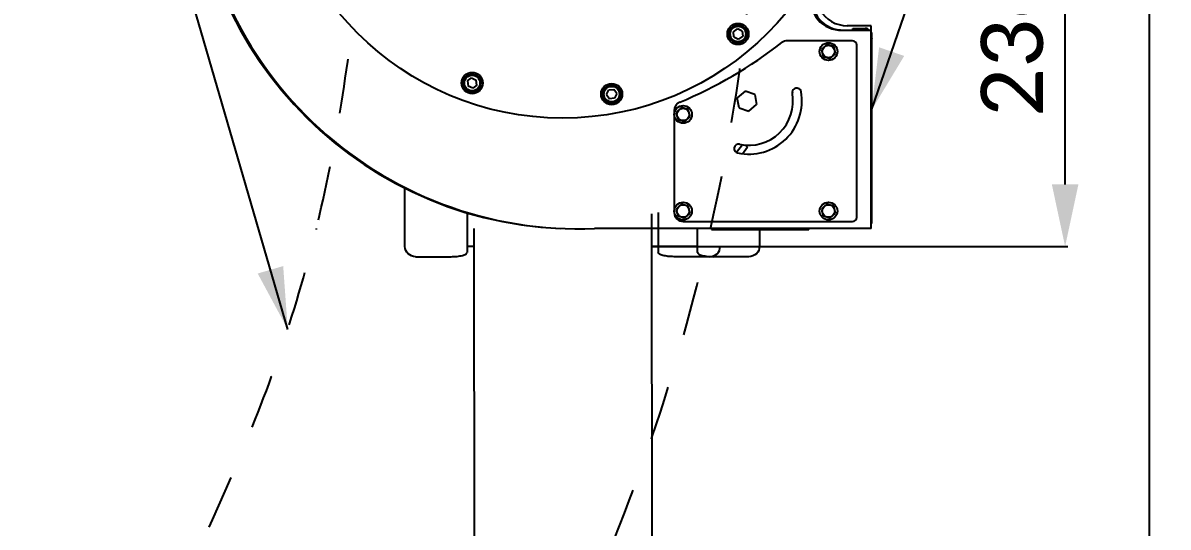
# Model space of a CAD drawing. Header units: millimetres. Extents: x 11802 to 19889, y -472 to 9054.
# Drawn here: x 13409 to 14055, y 7791 to 8075 of the extents above; entities that cross this region are included whole.
import ezdxf

# ---------------------------------------------------------------- set-up
doc = ezdxf.new("R2010")
doc.units = ezdxf.units.MM
doc.header["$LTSCALE"] = 307.34
doc.header["$PDMODE"] = 3
doc.header["$PDSIZE"] = 8
doc.linetypes.add('DASHED', pattern=[0.2, 0.1, -0.1])
doc.layers.get('0').update_dxf_attribs({"linetype": 'CONTINUOUS'})
doc.layers.get('Defpoints').update_dxf_attribs({"linetype": 'CONTINUOUS'})
doc.styles.get("Standard").update_dxf_attribs({"font": 'calibri.ttf'})
doc.dimstyles.new('DIMSTYLE_1', dxfattribs={"dimtxt": 35, "dimasz": 35, "dimexe": 1.5, "dimexo": 1, "dimgap": 0.875, "dimtad": 1, "dimdsep": 46, "dimtxsty": 'Standard', "dimblk": '_FILLED', "dimblk1": '_FILLED', "dimblk2": '_FILLED', "dimcen": 0.09, "dimazin": 2, "dimtp": 0.01, "dimtm": 0.01, "dimtfac": 1, "dimtofl": 0, "dimtmove": 0, "dimatfit": 3, "dimldrblk": '_FILLED', "dimfxl": 1, "dimtolj": 1, "dimarcsym": 0})
doc.dimstyles.new('DIMSTYLE_2', dxfattribs={"dimtxt": 35, "dimasz": 35, "dimexe": 1.5, "dimexo": 1, "dimgap": 0.875, "dimtad": 1, "dimdec": 0, "dimdsep": 46, "dimtxsty": 'Standard', "dimblk": '_FILLED', "dimblk1": '_FILLED', "dimblk2": '_FILLED', "dimcen": 0.09, "dimazin": 2, "dimtp": 0.01, "dimtm": 0.01, "dimtfac": 1, "dimtdec": 0, "dimtofl": 0, "dimtmove": 0, "dimatfit": 3, "dimldrblk": '_FILLED', "dimfxl": 1, "dimtolj": 1, "dimarcsym": 0})
doc.dimstyles.get("Standard").update_dxf_attribs({"dimtxt": 35, "dimasz": 35, "dimexe": 1.5, "dimexo": 1, "dimtad": 1, "dimdsep": 46, "dimtxsty": 'Standard', "dimblk": '_FILLED', "dimblk1": '_FILLED', "dimblk2": '_FILLED', "dimcen": 0.09, "dimazin": 2, "dimtol": 1, "dimtp": 0.01, "dimtm": 0.01, "dimtfac": 1, "dimtofl": 0, "dimtmove": 0, "dimatfit": 3, "dimldrblk": '_FILLED', "dimfxl": 1, "dimtolj": 1, "dimarcsym": 0})

# ---------------------------------------------------------------- blocks, each defined once
blk = doc.blocks.new('_FILLED')
at = {"color": 0, "linetype": 'ByBlock'}
blk.add_solid([(0, 0), (-1, 0.214), (-1, -0.214)], dxfattribs=at)
blk = doc.blocks.new('*D793')
at = {"color": 0, "linetype": 'Continuous', "lineweight": -2}
for p, q in [((13726.26, 8184.82), (13998.23, 8184.82)), ((13996.73, 7983.92), (13996.73, 8149.82)), ((13764.74, 7948.92), (13998.23, 7948.92))]:
    blk.add_line(p, q, dxfattribs=at)
at = {"layer": 'Defpoints', "color": 0}
for p in [(13725.26, 8184.82), (13996.73, 8184.82), (13763.74, 7948.92)]:
    blk.add_point(p, dxfattribs=at)
at = {"color": 0, "linetype": 'ByBlock', "lineweight": -2, "xscale": 35, "yscale": 35, "zscale": 35}
for p, rotation in [((13996.73, 8184.82), 90), ((13996.73, 7948.92), 270)]:
    blk.add_blockref('_FILLED', p, dxfattribs=dict(at, rotation=rotation))
at = {"color": 0, "insert": (13949.19, 8063.42), "char_height": 35, "attachment_point": 2, "rotation": 90, "line_spacing_factor": 0.9}
blk.add_mtext('\\A1;\\A1;236', dxfattribs=at)
blk = doc.blocks.new('*D794')
at = {"color": 0, "linetype": 'Continuous', "lineweight": -2}
for p, q in [((13714.61, 8184.82), (14045.77, 8184.82)), ((14044.27, 7229.82), (14044.27, 8149.82)), ((13713.56, 7194.82), (14045.77, 7194.82))]:
    blk.add_line(p, q, dxfattribs=at)
at = {"layer": 'Defpoints', "color": 0}
for p in [(13713.61, 8184.82), (14044.27, 8184.82), (13712.56, 7194.82)]:
    blk.add_point(p, dxfattribs=at)
at = {"color": 0, "linetype": 'ByBlock', "lineweight": -2, "xscale": 35, "yscale": 35, "zscale": 35}
for p, rotation in [((14044.27, 8184.82), 90), ((14044.27, 7194.82), 270)]:
    blk.add_blockref('_FILLED', p, dxfattribs=dict(at, rotation=rotation))
at = {"color": 0, "insert": (13996.73, 7689.62), "char_height": 35, "attachment_point": 2, "rotation": 90, "line_spacing_factor": 0.9}
blk.add_mtext('\\A1;D', dxfattribs=at)
blk = doc.blocks.new('*D809')
at = {"color": 0, "linetype": 'Continuous', "lineweight": -2}
for p, q in [((12851.83, 7800.92), (12851.83, 8425.47)), ((12886.83, 8423.97), (13678.26, 8423.97)), ((13713.26, 8185.82), (13713.26, 8425.47))]:
    blk.add_line(p, q, dxfattribs=at)
at = {"layer": 'Defpoints', "color": 0}
for p in [(13713.26, 8423.97), (13713.26, 8184.82), (12851.83, 7799.92)]:
    blk.add_point(p, dxfattribs=at)
at = {"color": 0, "linetype": 'ByBlock', "lineweight": -2, "xscale": 35, "yscale": 35, "zscale": 35, "rotation": 180}
blk.add_blockref('_FILLED', (12851.83, 8423.97), dxfattribs=at)
at = {"color": 0, "linetype": 'ByBlock', "lineweight": -2, "xscale": 35, "yscale": 35, "zscale": 35}
blk.add_blockref('_FILLED', (13713.26, 8423.97), dxfattribs=at)
at = {"color": 0, "insert": (13282.55, 8442.35), "char_height": 35, "attachment_point": 5}
blk.add_mtext('\\A1;E', dxfattribs=at)

msp = doc.modelspace()

# ---------------------------------------------------------------- linework, layer by layer
at = {"color": 0, "linetype": 'Continuous'}
for p, q in [((13809.58745, 8069.97605), (13811.9293, 8071.66396)), ((13809.8783, 8067.10398), (13809.58745, 8069.97605)), ((13814.562, 8070.47982), (13811.9293, 8071.66396)), ((13814.562, 8070.47982), (13814.85286, 8067.60776)), ((13870.89958, 8071.00826), (13887.25868, 8071.00826)), ((13887.25868, 8073.44826), (13873.8249, 8073.44826)), ((13876.95868, 8071.00826), (13876.95868, 8071.90826)), ((13876.95868, 8071.90826), (13883.95868, 8071.90826)), ((13887.25868, 7959.00826), (13887.25868, 8073.44826)), ((13809.8783, 8067.10398), (13812.511, 8065.91984)), ((13814.85286, 8067.60776), (13812.511, 8065.91984)), ((13876.75868, 8065.00826), (13839.98949, 8065.00826)), ((13862.30646, 8062.82593), (13859.3811, 8060.03744)), ((13866.18403, 8061.68674), (13862.30646, 8062.82593)), ((13879.25868, 7965.50826), (13879.25868, 8062.50826)), ((13887.25868, 8067.60826), (13887.75868, 8067.60826)), ((13887.65868, 8063.12924), (13887.65868, 8066.11818)), ((13887.75868, 7963.30826), (13887.75868, 8068.10826)), ((13859.3811, 8060.03744), (13860.33332, 8056.10977)), ((13860.33332, 8056.10977), (13864.2109, 8054.97058)), ((13864.2109, 8054.97058), (13867.13626, 8057.75907)), ((13867.13625, 8057.75906), (13866.18403, 8061.68674)), ((13659.6221, 8042.28772), (13661.96395, 8043.97563)), ((13661.96395, 8043.97563), (13664.59665, 8042.79149)), ((13664.88751, 8039.91943), (13664.59665, 8042.79149)), ((13659.6221, 8042.28772), (13659.91295, 8039.41565)), ((13662.54565, 8038.23151), (13659.91295, 8039.41565)), ((13664.88751, 8039.91943), (13662.54565, 8038.23151)), ((13738.07495, 8034.56534), (13739.25909, 8037.19804)), ((13739.25909, 8037.19804), (13742.13115, 8037.48889)), ((13743.81907, 8035.14704), (13742.13115, 8037.48889)), ((13816.1735, 8036.56886), (13811.8052, 8032.79376)), ((13821.62697, 8034.67335), (13816.1735, 8036.56886)), ((13738.07495, 8034.56534), (13739.76286, 8032.22348)), ((13742.63493, 8032.51434), (13739.76286, 8032.22348)), ((13743.81907, 8035.14704), (13742.63493, 8032.51434)), ((13812.89038, 8027.12316), (13811.8052, 8032.79376)), ((13821.62697, 8034.67335), (13822.71215, 8029.00275)), ((13776.25868, 8025.65346), (13776.25868, 7968.00826)), ((13780.30646, 8027.32593), (13777.3811, 8024.53744)), ((13777.3811, 8024.53744), (13778.33332, 8020.60977)), ((13784.18403, 8026.18674), (13780.30646, 8027.32593)), ((13785.13625, 8022.25906), (13784.18403, 8026.18674)), ((13812.89038, 8027.12316), (13818.34386, 8025.22766)), ((13818.34386, 8025.22766), (13822.71215, 8029.00275)), ((13778.33332, 8020.60977), (13782.2109, 8019.47058)), ((13782.2109, 8019.47058), (13785.13626, 8022.25907)), ((13814.7469, 8006.2565), (13811.39672, 8001.88692)), ((13814.66937, 8001.22482), (13817.63498, 8005.09281)), ((13816.3433, 8006.08315), (13817.63498, 8005.09281)), ((13624.35865, 7948.9217), (13624.35865, 7981.85433)), ((13780.30646, 7972.82593), (13777.3811, 7970.03744)), ((13784.18403, 7971.68674), (13780.30646, 7972.82593)), ((13785.13625, 7967.75906), (13784.18403, 7971.68674)), ((13862.30646, 7972.82593), (13859.3811, 7970.03744)), ((13866.18403, 7971.68674), (13862.30646, 7972.82593)), ((13867.13625, 7967.75906), (13866.18403, 7971.68674)), ((13659.35865, 7967.96536), (13659.35865, 7945.55737)), ((13763.46286, 7967.24545), (13764.10861, 7279.27887)), ((13767.15865, 7968.10149), (13767.15865, 7945.55737)), ((13767.15865, 7967.96536), (13767.15865, 7945.55737)), ((13777.3811, 7970.03744), (13778.33332, 7966.10977)), ((13778.33332, 7966.10977), (13782.2109, 7964.97058)), ((13782.2109, 7964.97058), (13785.13626, 7967.75907)), ((13859.3811, 7970.03744), (13860.33332, 7966.10977)), ((13860.33332, 7966.10977), (13864.2109, 7964.97058)), ((13864.2109, 7964.97058), (13867.13626, 7967.75907)), ((13887.65868, 7965.29834), (13887.65868, 7968.28727)), ((13574.25862, 7959.00826), (13574.25862, 7958.50826)), ((13664.10865, 7279.18501), (13663.47055, 7959.00826)), ((13887.25868, 7959.00826), (13731.25868, 7959.00826)), ((13781.25868, 7963.00826), (13876.75868, 7963.00826)), ((13789.35865, 7945.55737), (13789.35865, 7959.00826)), ((13797.25868, 7959.00826), (13797.25868, 7958.50826)), ((13797.25868, 7958.50826), (13852.25868, 7958.50826)), ((13824.35865, 7958.50826), (13824.35865, 7948.9217)), ((13852.25868, 7959.00826), (13852.25868, 7958.50826)), ((13887.75868, 7963.80826), (13887.25868, 7963.80826)), ((13663.03723, 7948.9217), (13659.35865, 7948.9217)), ((13789.35865, 7948.9217), (13763.03728, 7948.9217)), ((13763.48006, 7948.9217), (13767.15865, 7948.9217)), ((13763.48006, 7948.9217), (13767.15865, 7948.9217)), ((13630.35865, 7943.14184), (13650.35865, 7943.14184)), ((13796.15865, 7943.14184), (13776.15865, 7943.14184)), ((13796.15865, 7943.14184), (13776.15865, 7943.14184)), ((13818.35865, 7943.14184), (13798.35865, 7943.14184))]:
    msp.add_line(p, q, dxfattribs=at)
for centre, radius in [((13713.25868, 8184.82154), 163.5), ((13812.22015, 8068.7919), 6), ((13812.22015, 8068.7919), 5), ((13812.22015, 8068.7919), 4.4), ((13863.25868, 8058.89826), 5), ((13863.25868, 8058.89826), 3.5), ((13662.2548, 8041.10357), 6), ((13662.2548, 8041.10357), 5), ((13662.2548, 8041.10357), 4.4), ((13740.94701, 8034.85619), 6), ((13740.94701, 8034.85619), 5), ((13740.94701, 8034.85619), 4.4), ((13781.25868, 8023.39826), 5), ((13781.25868, 8023.39826), 3.5), ((13781.25868, 7968.89826), 5), ((13781.25868, 7968.89826), 3.5), ((13863.25868, 7968.89826), 5), ((13863.25868, 7968.89826), 3.5)]:
    msp.add_circle(centre, radius, dxfattribs=at)
for centre, radius, start, end in [((13721.57318, 8175.80826), 217, 177.62299555, 267.52846326), ((13722.25868, 8175.82154), 217, 180, 272.37700445), ((13873.8249, 8090.84826), 17.4, 148.73305114, 270), ((13870.26159, 8088.13476), 17.13839, 169.39867143, 272.1333591), ((13871.34615, 8088.40826), 17.4, 164.37345505, 265.41482158), ((13883.95868, 8068.10826), 3.8, 49.75511852, 90), ((13883.95868, 8068.10826), 3.8, 0, 29.70264311), ((13683.02199, 8260.97144), 250, 292.6587596, 307.99253813), ((13839.98949, 8060.00826), 5, 90, 127.99253814), ((13876.75868, 8062.50826), 2.5, 0, 90), ((13887.25868, 8047.20826), 0.5, 270.00000006, 90), ((13818.25868, 8031.00826), 30, 258, 10), ((13845.34089, 8035.78358), 2.5, 10, 190), ((13781.25868, 8025.65346), 5, 112.65875959, 180), ((13818.25868, 8031.00826), 25, 258, 10), ((13887.25868, 8026.20826), 0.5, 270.00004626, 90), ((13812.54111, 8004.1092), 2.5, 78, 258), ((13887.25868, 8005.20826), 0.5, 270.00004626, 90), ((13887.25868, 7984.20826), 0.5, 270, 89.99999994), ((13781.25868, 7968.00826), 5, 180, 270), ((13876.75868, 7965.50826), 2.5, 270, 0), ((13883.95868, 7963.30826), 3.8, 330.29735689, 0)]:
    msp.add_arc(centre, radius, start, end, dxfattribs=at)
at = {"color": 0, "linetype": 'DASHED'}
for points, knots in [([(13237.37015, 6857.08306), (13234.23659, 6943.08176), (13241.58766, 7026.74957), (13293.20196, 7273.23375), (13394.77464, 7566.88252), (13571.14678, 7886.76644), (13597.95496, 8068.9021), (13603.75868, 8184.82154)], [0, 0, 0, 0, 0.082190324, 0.191090061, 0.557560241, 0.772837869, 1, 1, 1, 1]), ([(13446.56619, 6857.96599), (13421.60372, 7043.23031), (13486.83658, 7185.34506), (13584.4304, 7422.89217), (13648.61154, 7591.90433), (13793.02683, 7870.95561), (13824.84204, 8083.31195), (13822.75868, 8184.82154)], [0, 0, 0, 0, 0.267174047, 0.334649196, 0.544868993, 0.650795734, 1, 1, 1, 1])]:
    msp.add_open_spline(points, degree=3, knots=knots, dxfattribs=at)
at = {"color": 0, "linetype": 'Continuous'}
for points, knots in [([(13887.65868, 8063.12924), (13887.65869, 8063.35027), (13887.58131, 8063.6767), (13887.32984, 8063.85779), (13887.25865, 8063.87998)], [0, 0, 0, 0, 0.747725355, 1, 1, 1, 1]), ([(13887.25868, 8066.61734), (13887.36935, 8066.58472), (13887.60399, 8066.48595), (13887.65865, 8066.23246), (13887.65868, 8066.11818)], [0, 0, 0, 0, 0.502396153, 1, 1, 1, 1]), ([(13887.25879, 8062.37147), (13887.33038, 8062.39389), (13887.58112, 8062.57987), (13887.65867, 8062.90676), (13887.65868, 8063.12924)], [0, 0, 0, 0, 0.252163905, 1, 1, 1, 1]), ([(13887.25868, 7964.79918), (13887.36935, 7964.8318), (13887.604, 7964.93056), (13887.65865, 7965.18405), (13887.65868, 7965.29834)], [0, 0, 0, 0, 0.502393403, 1, 1, 1, 1]), ([(13887.65868, 7968.28727), (13887.65868, 7968.50975), (13887.58134, 7968.83722), (13887.33021, 7969.02221), (13887.25872, 7969.04492)], [0, 0, 0, 0, 0.747857339, 1, 1, 1, 1]), ([(13887.25879, 7967.53643), (13887.33007, 7967.55832), (13887.58109, 7967.74047), (13887.65868, 7968.06626), (13887.65868, 7968.28727)], [0, 0, 0, 0, 0.252280563, 1, 1, 1, 1]), ([(13630.35865, 7943.14184), (13628.83601, 7943.14184), (13625.69372, 7944.32224), (13624.35865, 7947.43877), (13624.35865, 7948.9217)], [0, 0, 0, 0, 0.50660592, 1, 1, 1, 1]), ([(13650.35865, 7943.14184), (13651.50842, 7943.14184), (13653.65029, 7943.25284), (13656.15025, 7943.6485), (13657.78137, 7944.17017), (13658.73488, 7944.60352), (13659.35865, 7945.1738), (13659.35865, 7945.55737)], [0, 0, 0, 0, 0.35654681, 0.663143898, 0.784865232, 0.88105318, 1, 1, 1, 1]), ([(13776.15865, 7943.14184), (13775.00887, 7943.14184), (13772.867, 7943.25284), (13770.36704, 7943.6485), (13768.73592, 7944.17017), (13767.78242, 7944.60352), (13767.15865, 7945.1738), (13767.15865, 7945.55737)], [0, 0, 0, 0, 0.35654681, 0.663143898, 0.784865232, 0.88105318, 1, 1, 1, 1]), ([(13776.15865, 7943.14184), (13775.00887, 7943.14184), (13772.867, 7943.25284), (13770.36704, 7943.6485), (13768.73592, 7944.17017), (13767.78242, 7944.60352), (13767.15865, 7945.1738), (13767.15865, 7945.55737)], [0, 0, 0, 0, 0.35654681, 0.663143898, 0.784865232, 0.88105318, 1, 1, 1, 1]), ([(13789.35865, 7945.55737), (13789.35865, 7945.1738), (13789.98242, 7944.60352), (13790.93592, 7944.17017), (13792.56704, 7943.6485), (13795.067, 7943.25284), (13797.20887, 7943.14184), (13798.35865, 7943.14184)], [0, 0, 0, 0, 0.118946755, 0.215134666, 0.336855967, 0.643453053, 1, 1, 1, 1]), ([(13796.15865, 7943.14184), (13797.68128, 7943.14184), (13800.82357, 7944.32224), (13802.15865, 7947.43877), (13802.15865, 7948.9217)], [0, 0, 0, 0, 0.50660592, 1, 1, 1, 1]), ([(13796.15865, 7943.14184), (13797.68128, 7943.14184), (13800.82357, 7944.32224), (13802.15865, 7947.43877), (13802.15865, 7948.9217)], [0, 0, 0, 0, 0.50660592, 1, 1, 1, 1]), ([(13824.35865, 7948.9217), (13824.35865, 7947.43877), (13823.02357, 7944.32224), (13819.88128, 7943.14184), (13818.35865, 7943.14184)], [0, 0, 0, 0, 0.493393957, 1, 1, 1, 1])]:
    msp.add_open_spline(points, degree=3, knots=knots, dxfattribs=at)

# ---------------------------------------------------------------- dimensions: what is measured, and where the dimension line sits
dim = msp.add_linear_dim(base=(13713.25865, 8423.9744), p1=(12851.83201, 7799.9217), p2=(13713.25865, 8184.8217), text='E', dimstyle='DIMSTYLE_1', override={"dimtxsty": 'Standard', "dimldrblk": '_FILLED'}, dxfattribs=at)
dim.commit()
dim.dimension.update_dxf_attribs({"geometry": '*D809', "text_midpoint": (13282.54533, 8442.3494)})
dim = msp.add_linear_dim(base=(14044.26954, 8184.82495), p1=(13712.5625, 7194.82159), p2=(13713.60865, 8184.82495), angle=90, text='D', dimstyle='DIMSTYLE_1', dxfattribs=at)
dim.commit()
dim.dimension.update_dxf_attribs({"geometry": '*D794', "text_midpoint": (14044.26954, 7689.61905), "dimtype": 160})
dim = msp.add_linear_dim(base=(13996.72718, 8184.8217), p1=(13763.73671, 7948.9217), p2=(13725.25865, 8184.8217), angle=90, text='\\A1;236', dimstyle='DIMSTYLE_2', override={"dimtxsty": 'Standard'}, dxfattribs=at)
dim.commit()
dim.dimension.update_dxf_attribs({"geometry": '*D793', "text_midpoint": (13996.72718, 8063.41553), "dimtype": 160})

# ---------------------------------------------------------------- leaders
for points in [[(13558.25221, 7902.13616), (13338.13504, 8658.5884), (13278.13504, 8658.5884)], [(13887.47258, 8025.75632), (14102.67613, 8649.78196), (14145.32741, 8649.78196)]]:
    msp.add_leader(points, dimstyle='Standard', override={"dimtad": 0}, dxfattribs=at)

doc.saveas('drawing.dxf')
